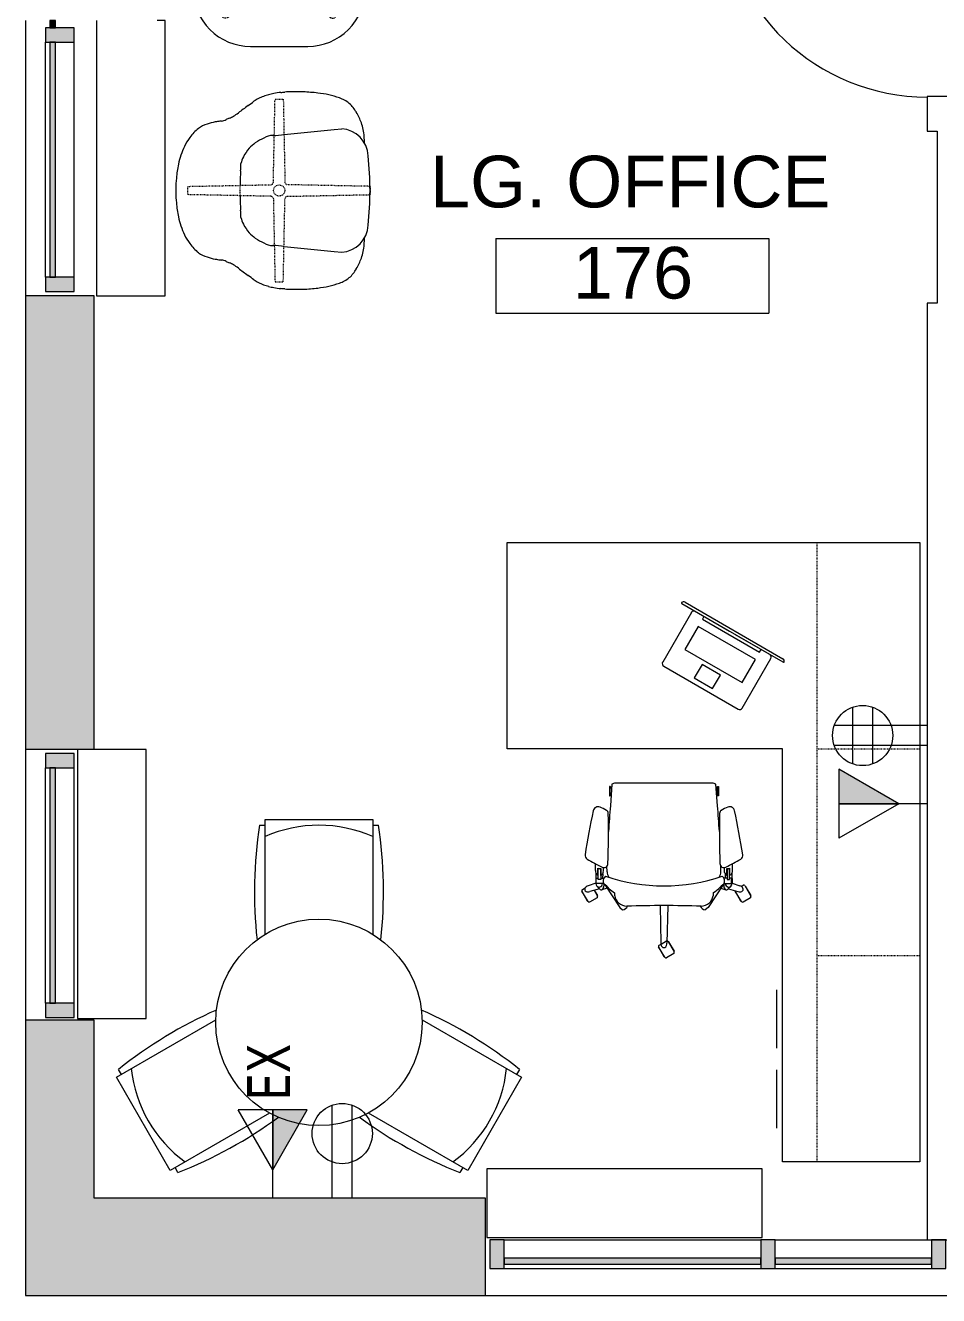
# Model space of a CAD drawing. Header units: inches. Extents: x -674 to 803, y -349 to 915.
# Drawn here: x -405 to -245.7, y -348.6 to -127.2 of the extents above; entities that cross this region are included whole.
import ezdxf

# ---------------------------------------------------------------- set-up
doc = ezdxf.new("R2010")
doc.units = ezdxf.units.IN
doc.header["$MEASUREMENT"] = 0
doc.linetypes.add('Dash', pattern=[0.25, 0.125, -0.125])
for name, color, linetype, lineweight in [('A-ANNO-NOTE', 131, 'Continuous', 13), ('A-AREA-IDEN', 2, 'Continuous', 20), ('A-DOOR', 31, 'Continuous', 13), ('A-FLOR', 192, 'Continuous', 13), ('A-GLAZ-CURT', 52, 'Continuous', 13), ('A-GLAZ-CWMG', 51, 'Continuous', 13), ('A-WALL', 113, 'Continuous', 13), ('A-WALL-PATT', 111, 'Continuous', 13), ('I-FURN', 30, 'Continuous', 9), ('I-FURN-HDLN', 30, 'Continuous', 9), ('I-WALL', 2, 'Continuous', 9), ('M-EQPM', 50, 'Continuous', 13)]:
    doc.layers.add(name, color=color, linetype=linetype, lineweight=lineweight)
doc.styles.add('Arial_2', font='arial.ttf', dxfattribs={"height": 9})
doc.styles.add('Tahoma', font='tahoma.ttf', dxfattribs={"width": 0.85, "height": 7.5})

# ---------------------------------------------------------------- blocks, each defined once
blk = doc.blocks.new('System Panel - Glazed-1567838-New Construction - Tel_Data_Elec Plan')
at = {"layer": 'A-GLAZ-CURT', "lineweight": 9}
blk.add_hatch(color=55, dxfattribs=at).paths.add_polyline_path([(-22.375, 1.75), (-22.375, 0.75), (22.375, 0.75), (22.375, 1.75)], flags=0)
at = {"layer": 'A-GLAZ-CURT', "color": 7, "lineweight": 20}
for p, q in [((22.375, 1.75), (-22.375, 1.75)), ((-22.375, 1.75), (-22.375, 0.75)), ((-22.375, 0.75), (22.375, 0.75)), ((22.375, 0.75), (22.375, 1.75))]:
    blk.add_line(p, q, dxfattribs=at)
blk = doc.blocks.new('System Panel - Glazed-1567839-New Construction - Tel_Data_Elec Plan')
at = {"layer": 'A-GLAZ-CURT', "lineweight": 9}
blk.add_hatch(color=55, dxfattribs=at).paths.add_polyline_path([(-12.875, 1.75), (-13.625, 1.75), (-13.625, 0.75), (13.625, 0.75), (13.625, 1.75)], flags=0)
at = {"layer": 'A-GLAZ-CURT', "color": 7, "lineweight": 20}
for p, q in [((13.625, 1.75), (-13.625, 1.75)), ((-13.625, 1.75), (-13.625, 0.75)), ((-13.625, 0.75), (13.625, 0.75)), ((13.625, 0.75), (13.625, 1.75))]:
    blk.add_line(p, q, dxfattribs=at)
blk = doc.blocks.new('Rectangular Mullion - Rectangular Mullion 1-1567834-New Construction - Tel_Data_Elec Plan')
at = {"layer": 'A-GLAZ-CWMG', "lineweight": 9}
blk.add_hatch(color=55, dxfattribs=at).paths.add_polyline_path([(-1.25, -2.5), (-1.25, 2.5), (1.25, 2.5), (1.25, -2.5)], flags=0)
at = {"layer": 'A-GLAZ-CWMG', "color": 7, "lineweight": 20}
for p, q in [((-1.25, 2.5), (1.25, 2.5)), ((-1.25, -2.5), (-1.25, 2.5)), ((1.25, 2.5), (1.25, -2.5)), ((1.25, -2.5), (-1.25, -2.5))]:
    blk.add_line(p, q, dxfattribs=at)
blk = doc.blocks.new('Rectangular Mullion - Rectangular Mullion 1-1567835-New Construction - Tel_Data_Elec Plan')
at = {"layer": 'A-GLAZ-CWMG', "lineweight": 9}
for p, q in [((-274.21, -338.85), (-247.71, -338.85)), ((-274.21, -343.85), (-246.96, -343.85))]:
    blk.add_line(p, q, dxfattribs=at)
blk = doc.blocks.new('Rectangular Mullion - Rectangular Mullion 1-1567836-New Construction - Tel_Data_Elec Plan')
at = {"layer": 'A-GLAZ-CWMG', "lineweight": 9}
for p, q in [((-321.46, -338.85), (-276.71, -338.85)), ((-321.46, -343.85), (-276.71, -343.85))]:
    blk.add_line(p, q, dxfattribs=at)
blk = doc.blocks.new('System Panel - Glazed-1568346-New Construction - Tel_Data_Elec Plan')
at = {"layer": 'A-GLAZ-CURT', "lineweight": 9}
blk.add_hatch(color=55, dxfattribs=at).paths.add_polyline_path([(20.5, -0.75), (-20.5, -0.75), (-20.5, -1.75), (20.5, -1.75)], flags=0)
at = {"layer": 'A-GLAZ-CURT', "color": 7, "lineweight": 20}
for p, q in [((20.5, -0.75), (-20.5, -0.75)), ((-20.5, -0.75), (-20.5, -1.75)), ((-20.5, -1.75), (20.5, -1.75)), ((20.5, -1.75), (20.5, -0.75))]:
    blk.add_line(p, q, dxfattribs=at)
blk = doc.blocks.new('Rectangular Mullion - Rectangular Mullion 1-1568341-New Construction - Tel_Data_Elec Plan')
at = {"layer": 'A-GLAZ-CWMG', "lineweight": 9}
blk.add_hatch(color=55, dxfattribs=at).paths.add_polyline_path([(1.25, -2.5), (-1.25, -2.5), (-1.25, 2.5), (1.25, 2.5), (1.25, 0.75)], flags=0)
at = {"layer": 'A-GLAZ-CWMG', "color": 7, "lineweight": 20}
for p, q in [((-1.25, 2.5), (1.25, 2.5)), ((-1.25, -2.5), (-1.25, 2.5)), ((1.25, 2.5), (1.25, -2.5)), ((1.25, -2.5), (-1.25, -2.5))]:
    blk.add_line(p, q, dxfattribs=at)
blk = doc.blocks.new('Rectangular Mullion - Rectangular Mullion 1-1568343-New Construction - Tel_Data_Elec Plan')
at = {"layer": 'A-GLAZ-CWMG', "lineweight": 9}
for p, q in [((-401.46, -297.6), (-401.46, -256.6)), ((-396.46, -297.6), (-396.46, -256.6))]:
    blk.add_line(p, q, dxfattribs=at)
blk = doc.blocks.new('System Panel - Glazed-1622863-New Construction - Tel_Data_Elec Plan')
at = {"layer": 'A-GLAZ-CURT', "lineweight": 9}
blk.add_hatch(color=55, dxfattribs=at).paths.add_polyline_path([(0.625, -1.75), (0.625, -0.75), (-0.625, -0.75), (-0.625, -1.75)], flags=0)
at = {"layer": 'A-GLAZ-CURT', "color": 7, "lineweight": 20}
for p, q in [((0.625, -0.75), (-0.625, -0.75)), ((-0.625, -0.75), (-0.625, -1.75)), ((-0.625, -1.75), (0.625, -1.75)), ((0.625, -1.75), (0.625, -0.75))]:
    blk.add_line(p, q, dxfattribs=at)
blk = doc.blocks.new('Office Desk Groups - Office Desk 4-562624-New Construction - Tel_Data_Elec Plan')
at = {"layer": 'I-FURN'}
for p, q in [((-48, 72), (-30, 72)), ((-48, -36), (-48, 72)), ((-48, 72), (-24, 72)), ((-24, 72), (-24, 0)), ((-23, 55.95), (-23, 66.11)), ((-23, 42.01), (-23, 52.17)), ((-5.06, 35.66), (-3.77, 36.4)), ((-3.49, 36.33), (-2.43, 34.49)), ((-3.45, 36.25), (-3.41, 36.27)), ((-3.41, 36.27), (-2.45, 34.59)), ((-4.07, 33.55), (-5.13, 35.38)), ((-5.12, 35.28), (-5.08, 35.3)), ((-4.15, 33.61), (-5.12, 35.28)), ((-4.12, 33.63), (-4.15, 33.61)), ((-4.01, 27.33), (-3.87, 33.87)), ((-2.84, 34.03), (-3.8, 33.47)), ((-2.51, 34.22), (-2.84, 34.03)), ((-2.69, 27.33), (-2.83, 33.87)), ((-2.45, 34.59), (-2.48, 34.57)), ((-18.43, 25.94), (-17.14, 26.69)), ((-16.86, 26.61), (-15.8, 24.78)), ((-13.61, 23.73), (-11.06, 27.62)), ((-11.06, 27.62), (-10.54, 28.03)), ((4.36, 27.62), (3.85, 28.03)), ((6.91, 23.73), (4.36, 27.62)), ((8.32, 25.94), (9.61, 26.69)), ((9.88, 26.61), (10.94, 24.78)), ((-17.44, 23.83), (-18.5, 25.67)), ((-18.49, 25.57), (-18.45, 25.59)), ((-17.52, 23.9), (-18.49, 25.57)), ((-16.82, 26.53), (-16.78, 26.55)), ((-16.78, 26.55), (-15.82, 24.88)), ((-14.6, 24.37), (-16.25, 24.87)), ((-15.82, 24.88), (-15.85, 24.86)), ((-14.45, 24.53), (-15.05, 23.91)), ((-13.25, 24.28), (-14.16, 24.57)), ((6.56, 24.28), (7.47, 24.57)), ((7.75, 24.53), (8.36, 23.91)), ((7.9, 24.37), (9.56, 24.87)), ((8.83, 24.65), (8.24, 25.67)), ((8.26, 25.57), (8.29, 25.59)), ((8.79, 24.64), (8.26, 25.57)), ((9.93, 26.53), (9.96, 26.55)), ((9.96, 26.55), (10.93, 24.88)), ((10.87, 24.5), (10.4, 24.24)), ((10.93, 24.88), (10.89, 24.86)), ((-17.49, 23.91), (-17.52, 23.9)), ((-16.79, 23.98), (-17.17, 23.76)), ((-15.22, 23.41), (-16.58, 23.88)), ((-15.2, 21.67), (-15.22, 23.48)), ((-15.14, 23.45), (-15.15, 22.53)), ((-15.15, 22.53), (-14.81, 22.52)), ((-13.85, 23.45), (-15.14, 23.45)), ((-14.81, 22.79), (-14.81, 20.82)), ((-14.36, 22.79), (-14.81, 22.79)), ((-14.36, 20.86), (-14.36, 22.79)), ((-14.36, 22.52), (-13.82, 22.51)), ((-14.02, 21.76), (-14.03, 22.51)), ((-13.63, 23.69), (-13.61, 23.73)), ((6.93, 23.69), (6.91, 23.73)), ((7.66, 22.52), (7.12, 22.51)), ((7.15, 23.45), (8.44, 23.45)), ((7.33, 21.76), (7.34, 22.51)), ((7.66, 22.79), (8.12, 22.79)), ((7.66, 20.86), (7.66, 22.79)), ((8.12, 22.79), (8.12, 20.82)), ((8.46, 22.53), (8.12, 22.52)), ((8.44, 23.45), (8.46, 22.53)), ((8.5, 21.67), (8.53, 23.48)), ((8.52, 23.41), (9.88, 23.88)), ((-15.29, 21.19), (-15.28, 20.04)), ((-14.85, 22.03), (-14.85, 20.77)), ((-14.32, 22.06), (-14.34, 20.82)), ((-13.91, 21.53), (-13.9, 21.19)), ((-13.9, 21.19), (-13.91, 20.68)), ((-13.27, 21.42), (-13.28, 20.43)), ((6.57, 21.42), (6.58, 20.43)), ((7.22, 21.53), (7.2, 21.19)), ((7.2, 21.19), (7.21, 20.68)), ((7.63, 22.06), (7.65, 20.82)), ((8.16, 22.03), (8.15, 20.77)), ((8.59, 21.19), (8.58, 20.04)), ((-12.69, 9.91), (-12.42, 6.13)), ((5.72, 6.13), (5.99, 9.91)), ((-12.85, 8.16), (-12.69, 8.16)), ((-12.85, 6.58), (-12.85, 8.16)), ((-12.69, 8.16), (-12.69, 6.58)), ((6, 8.16), (6, 6.58)), ((6.15, 8.16), (6, 8.16)), ((6.15, 6.58), (6.15, 8.16)), ((-12.69, 6.58), (-12.85, 6.58)), ((-12.42, 6.13), (-11.96, 6)), ((-11.96, 6), (5.26, 6)), ((5.26, 6), (5.72, 6.13)), ((6, 6.58), (6.15, 6.58)), ((-24, 0), (24, 0)), ((24, 0), (24, -36)), ((-16.98, -7.11), (-21.98, -15.78)), ((-3.31, -14.43), (-16.3, -6.93)), ((-11.84, -10.52), (-13.19, -12.85)), ((-8.65, -12.36), (-11.84, -10.52)), ((-16.97, -11.59), (-19.29, -15.6)), ((-7.01, -17.34), (-16.97, -11.59)), ((-13.19, -12.85), (-10, -14.69)), ((-10, -14.69), (-8.65, -12.36)), ((-24.16, -15.1), (-15.84, -19.9)), ((-8.13, -23.78), (-3.13, -15.11)), ((-7.03, -25.57), (-24.09, -15.72)), ((-21.8, -16.46), (-8.81, -23.96)), ((-20, -16.85), (-20.29, -17.33)), ((-10.05, -22.6), (-20, -16.85)), ((-19.29, -15.6), (-9.33, -21.35)), ((-9.33, -21.35), (-7.01, -17.34)), ((-6.45, -25.32), (-14.78, -20.51)), ((-10.33, -23.08), (-10.05, -22.6)), ((-30, -36), (-48, -36)), ((24, -36), (-30, -36))]:
    blk.add_line(p, q, dxfattribs=at)
for centre, radius, start, end in [((-4.96, 35.48), 0.2, 120, 210), ((-3.67, 36.23), 0.2, 30, 120.1357), ((-3.9, 33.65), 0.2, 209.8466, 275.235), ((-3.9, 33.65), 0.2, 275.235, 299.8607), ((-2.34, 33.84), 1.53, 164.4505, 178.7927), ((-3.25, 34.09), 0.583, 134.254, 164.4505), ((-3.35, 34.19), 0.445, 45.7229, 134.2771), ((-3.44, 34.09), 0.583, 15.5495, 45.746), ((-4.35, 33.84), 1.53, 1.2073, 15.5495), ((-2.61, 34.39), 0.2, 299.8643, 30), ((-17.04, 26.51), 0.2, 30, 120), ((-9.67, 25.22), 2.29, 134.5977, 169.3918), ((-9.54, 24.56), 2.87, 95.705, 127.0086), ((-10.7, 26.93), 1.12, 25.6219, 82.0752), ((-3.35, 272.44), 245.12, 268.4848, 271.5152), ((4, 26.93), 1.12, 97.9248, 154.3781), ((2.85, 24.56), 2.87, 52.9914, 84.295), ((2.97, 25.22), 2.29, 10.6082, 45.4023), ((9.71, 26.51), 0.2, 30, 120), ((-18.33, 25.77), 0.2, 119.832, 210), ((-16.72, 24.47), 0.445, 117.8208, 206.0638), ((-16.66, 24.35), 0.583, 87.4248, 117.8208), ((-16.7, 23.41), 1.53, 73.2073, 87.502), ((-15.98, 24.68), 0.2, 15.1327, 29.8705), ((-14.26, 24.26), 0.323, 29.6621, 124.4716), ((-14.72, 23.87), 0.922, 9.6607, 36.4682), ((-17.12, 28.26), 5.75, 305.3709, 317.4948), ((-9.09, 20.33), 5.54, 121.0187, 133.18), ((-27.17, 26.02), 15.26, 356.4473, 358.5687), ((20.47, 26.02), 15.26, 181.4313, 183.5527), ((2.39, 20.33), 5.54, 46.82, 58.9813), ((10.42, 28.26), 5.75, 222.5052, 234.6291), ((8.03, 23.87), 0.922, 143.5318, 170.3393), ((7.57, 24.26), 0.323, 55.5284, 150.3379), ((8.42, 25.77), 0.2, 119.8879, 210), ((10, 23.41), 1.53, 92.498, 106.7927), ((9.96, 24.35), 0.583, 62.1792, 92.5752), ((10.02, 24.47), 0.445, 333.9362, 62.1792), ((10.77, 24.68), 0.2, 300, 30.2094), ((-17.27, 23.93), 0.2, 210, 299.888), ((-16.6, 24.53), 0.583, 206.0911, 236.3507), ((-16.07, 25.32), 1.53, 236.4124, 250.7927), ((-14.63, 23.49), 0.593, 84.0219, 180.9117), ((-14.7, 23.44), 0.657, 1.3207, 77.9642), ((-12.9, 23.02), 1.04, 148.1398, 233.8639), ((-15.04, 23.79), 1.25, 346.3769, 10.9189), ((-3.35, -7.55), 31.42, 71.1164, 108.8836), ((-11.44, 21.33), 1.84, 146.599, 177.2887), ((4.74, 21.33), 1.84, 2.7113, 33.401), ((6.2, 23.02), 1.04, 306.1361, 31.8602), ((8.35, 23.79), 1.25, 169.0811, 193.6231), ((8.01, 23.44), 0.657, 102.0358, 178.6793), ((7.93, 23.49), 0.593, 359.0883, 95.9781), ((9.38, 25.32), 1.53, 289.2073, 303.5114), ((9.9, 24.53), 0.583, 303.4497, 333.9089), ((-2.05, -4.83), 28.17, 115.3981, 121.4567), ((-14.41, 21.27), 0.887, 120.1857, 184.8367), ((-14.55, 20.33), 0.533, 66.9672, 123.7509), ((-14.55, 20.4), 0.5, 67.0573, 121.4674), ((-14.84, 21.23), 0.971, 17.6225, 57.9495), ((-13.83, 19.98), 0.711, 2.0473, 115.4842), ((-168.6, 14.45), 155.58, 358.8191, 2.0473), ((161.9, 14.45), 155.58, 177.9527, 181.1809), ((7.13, 19.98), 0.711, 64.5158, 177.9527), ((8.14, 21.23), 0.971, 122.0505, 162.3775), ((-4.64, -4.83), 28.17, 58.5497, 64.6019), ((7.86, 20.33), 0.533, 56.2491, 113.0328), ((7.86, 20.4), 0.5, 58.5326, 112.9427), ((7.71, 21.27), 0.887, 355.1633, 59.8143), ((-16.36, 18.56), 0.749, 121.5732, 189.0231), ((156.74, 46.98), 176.17, 189.3216, 191.8621), ((-163.43, 46.98), 176.17, 348.1407, 350.6784), ((9.67, 18.56), 0.749, 350.9769, 58.6662), ((252.39, 31.88), 265.99, 183.7702, 184.7367), ((-259.09, 31.88), 265.99, 355.2633, 356.2298), ((-13.67, 11.25), 0.615, 299.9233, 358.8191), ((6.97, 11.25), 0.615, 181.1809, 240.0767), ((-14.83, 10.95), 0.859, 192.1424, 292.8427), ((-18.42, 19.51), 10.15, 292.7913, 299.9233), ((11.73, 19.51), 10.15, 240.0767, 247.2087), ((8.13, 10.95), 0.859, 247.1573, 348.4211), ((-12.13, 8.33), 0.589, 197.5488, 225.5119), ((-12.13, 6.4), 0.589, 125.1062, 162.4512), ((5.44, 6.4), 0.589, 17.5488, 54.8938), ((5.44, 8.33), 0.589, 314.4881, 342.4512), ((-16.55, -7.36), 0.5, 60, 150), ((-24.22, -15.2), 0.125, 60, 173.8548), ((-23.8, -15.25), 0.545, 173.8548, 239.045), ((-3.56, -14.86), 0.5, 330, 60), ((-21.55, -16.03), 0.5, 150, 240), ((-8.56, -23.53), 0.5, 240, 330), ((-6.76, -25.09), 0.545, 240.955, 306.1452), ((-6.52, -25.43), 0.125, 306.1452, 60)]:
    blk.add_arc(centre, radius, start, end, dxfattribs=at)
at = {"layer": 'I-FURN-HDLN', "linetype": 'Dash'}
for p, q in [((-30, -36), (-30, 72)), ((-30, 36), (-48, 36)), ((-30, 0), (-48, 0))]:
    blk.add_line(p, q, dxfattribs=at)
blk = doc.blocks.new('Single-Flush - 36_ x 96_-1612912-New Construction - Tel_Data_Elec Plan')
at = {"layer": 'A-DOOR', "color": 7, "lineweight": 20}
for p, q in [((16.25, 2), (16.25, 38.02)), ((18, 38.02), (16.25, 38.02)), ((18, 2), (18, 38.02)), ((18, 2), (16.25, 2))]:
    blk.add_line(p, q, dxfattribs=at)
at = {"layer": 'A-DOOR', "lineweight": 9}
blk.add_arc((18, 2), 36.07, 92.7812, 180, dxfattribs=at)
blk = doc.blocks.new('Side Tables - 30x30-1634906-New Construction - Tel_Data_Elec Plan')
at = {"layer": 'I-FURN'}
for p, q in [((5, 15), (-5, 15)), ((-15, 5), (-15, -5)), ((15, -5), (15, 5)), ((-5, -15), (5, -15))]:
    blk.add_line(p, q, dxfattribs=at)
for centre, start, end in [((-5, 5), 90, 180), ((5, 5), 360, 90), ((-5, -5), 180, 270), ((5, -5), 270, 0)]:
    blk.add_arc(centre, 10, start, end, dxfattribs=at)
at = {"layer": 'I-FURN-HDLN', "linetype": 'Dash'}
for p, q in [((-0.86, 2.1), (-8.11, 8.91)), ((8.11, 8.91), (0.86, 2.1)), ((8.79, 9.65), (8.83, 9.87)), ((-2.1, 0.86), (-8.91, 8.11)), ((8.91, 8.11), (2.1, 0.86)), ((9.65, 8.79), (9.87, 8.83)), ((-8.91, -8.11), (-2.1, -0.86)), ((-8.11, -8.91), (-0.86, -2.1)), ((8.11, -8.91), (0.86, -2.1)), ((8.91, -8.11), (2.1, -0.86)), ((-9.65, -8.79), (-9.87, -8.83)), ((9.65, -8.79), (9.87, -8.83)), ((-8.79, -9.65), (-8.83, -9.87)), ((8.79, -9.65), (8.83, -9.87))]:
    blk.add_line(p, q, dxfattribs=at)
for points, knots in [([(-9.87, 8.83), (-9.89, 8.86), (-9.94, 8.91), (-10, 9), (-10.04, 9.09), (-10.07, 9.19), (-10.08, 9.3), (-10.08, 9.4), (-10.07, 9.51), (-10.04, 9.61), (-9.99, 9.7), (-9.94, 9.79), (-9.87, 9.87), (-9.79, 9.94), (-9.7, 9.99), (-9.61, 10.04), (-9.51, 10.07), (-9.4, 10.08), (-9.3, 10.08), (-9.19, 10.07), (-9.09, 10.04), (-9, 10), (-8.91, 9.94), (-8.86, 9.89), (-8.83, 9.87)], [0, 0, 0, 0, 0.104151, 0.208891, 0.313019, 0.417447, 0.522096, 0.62634, 0.731009, 0.835548, 0.939864, 1.044805, 1.149212, 1.253618, 1.358546, 1.462894, 1.567474, 1.672147, 1.776426, 1.881101, 1.985535, 2.089665, 2.194399, 2.298549, 2.298549, 2.298549, 2.298549]), ([(-8.83, 9.87), (-8.81, 9.84), (-8.76, 9.79), (-8.7, 9.7), (-8.66, 9.61), (-8.63, 9.51), (-8.62, 9.4), (-8.62, 9.3), (-8.63, 9.19), (-8.66, 9.09), (-8.7, 9), (-8.76, 8.91), (-8.83, 8.83), (-8.91, 8.76), (-9, 8.7), (-9.09, 8.66), (-9.19, 8.63), (-9.3, 8.62), (-9.4, 8.62), (-9.51, 8.63), (-9.61, 8.66), (-9.7, 8.7), (-9.79, 8.76), (-9.84, 8.81), (-9.87, 8.83)], [0, 0, 0, 0, 0.104274, 0.209148, 0.313469, 0.418171, 0.522824, 0.627154, 0.732029, 0.83669, 0.941179, 1.046191, 1.150875, 1.255646, 1.360664, 1.465268, 1.570147, 1.674984, 1.779454, 1.884328, 1.988769, 2.092945, 2.197718, 2.301885, 2.301885, 2.301885, 2.301885]), ([(-8.79, 9.65), (-8.78, 9.64), (-8.78, 9.61), (-8.76, 9.57), (-8.74, 9.54), (-8.72, 9.5), (-8.68, 9.46), (-8.63, 9.4), (-8.57, 9.34), (-8.5, 9.27), (-8.43, 9.2), (-8.34, 9.12), (-8.23, 9.02), (-8.16, 8.95), (-8.11, 8.91)], [0, 0, 0, 0, 0.044868, 0.084427, 0.12277, 0.163201, 0.218944, 0.292065, 0.378361, 0.479933, 0.5815, 0.699477, 0.841461, 1.01539, 1.01539, 1.01539, 1.01539]), ([(8.11, 8.91), (8.16, 8.95), (8.23, 9.02), (8.34, 9.12), (8.43, 9.2), (8.5, 9.27), (8.57, 9.34), (8.63, 9.4), (8.68, 9.46), (8.72, 9.5), (8.74, 9.54), (8.76, 9.57), (8.78, 9.61), (8.78, 9.64), (8.79, 9.65)], [0, 0, 0, 0, 0.173928, 0.315913, 0.43389, 0.535457, 0.637029, 0.723325, 0.796445, 0.852188, 0.89262, 0.930962, 0.970521, 1.01539, 1.01539, 1.01539, 1.01539]), ([(8.83, 9.87), (8.81, 9.84), (8.76, 9.79), (8.7, 9.7), (8.66, 9.61), (8.63, 9.51), (8.62, 9.4), (8.62, 9.3), (8.63, 9.19), (8.66, 9.09), (8.7, 9), (8.76, 8.91), (8.83, 8.83), (8.91, 8.76), (9, 8.7), (9.09, 8.66), (9.19, 8.63), (9.3, 8.62), (9.4, 8.62), (9.51, 8.63), (9.61, 8.66), (9.7, 8.7), (9.79, 8.76), (9.84, 8.81), (9.87, 8.83)], [0, 0, 0, 0, 0.104167, 0.20894, 0.313116, 0.417557, 0.522431, 0.626901, 0.731738, 0.836617, 0.941221, 1.046239, 1.151011, 1.255694, 1.360706, 1.465196, 1.569856, 1.674731, 1.779061, 1.883714, 1.988417, 2.092738, 2.197611, 2.301885, 2.301885, 2.301885, 2.301885]), ([(9.87, 8.83), (9.89, 8.86), (9.94, 8.91), (10, 9), (10.04, 9.09), (10.07, 9.19), (10.08, 9.3), (10.08, 9.4), (10.07, 9.51), (10.04, 9.61), (9.99, 9.7), (9.94, 9.79), (9.87, 9.87), (9.79, 9.94), (9.7, 9.99), (9.61, 10.04), (9.51, 10.07), (9.4, 10.08), (9.3, 10.08), (9.19, 10.07), (9.09, 10.04), (9, 10), (8.91, 9.94), (8.86, 9.89), (8.83, 9.87)], [0, 0, 0, 0, 0.104151, 0.208884, 0.313014, 0.417448, 0.522123, 0.626402, 0.731075, 0.835656, 0.940004, 1.044932, 1.149338, 1.253744, 1.358686, 1.463002, 1.567541, 1.67221, 1.776453, 1.881103, 1.98553, 2.089658, 2.194399, 2.298549, 2.298549, 2.298549, 2.298549]), ([(-8.91, 8.11), (-8.95, 8.16), (-9.02, 8.23), (-9.12, 8.34), (-9.2, 8.43), (-9.27, 8.5), (-9.34, 8.57), (-9.4, 8.63), (-9.46, 8.68), (-9.5, 8.72), (-9.54, 8.74), (-9.57, 8.76), (-9.61, 8.78), (-9.64, 8.78), (-9.65, 8.79)], [0, 0, 0, 0, 0.173928, 0.315913, 0.43389, 0.535457, 0.637029, 0.723325, 0.796445, 0.852188, 0.89262, 0.930962, 0.970521, 1.01539, 1.01539, 1.01539, 1.01539]), ([(8.91, 8.11), (8.95, 8.16), (9.02, 8.23), (9.12, 8.34), (9.2, 8.43), (9.27, 8.5), (9.34, 8.57), (9.4, 8.63), (9.46, 8.68), (9.5, 8.72), (9.54, 8.74), (9.57, 8.76), (9.61, 8.78), (9.64, 8.78), (9.65, 8.79)], [0, 0, 0, 0, 0.173928, 0.315913, 0.43389, 0.535457, 0.637029, 0.723325, 0.796445, 0.852188, 0.89262, 0.930962, 0.970521, 1.01539, 1.01539, 1.01539, 1.01539]), ([(-1.58, 0), (-1.58, 0.01), (-1.58, 0.03), (-1.58, 0.06), (-1.59, 0.13), (-1.62, 0.22), (-1.66, 0.33), (-1.73, 0.43), (-1.81, 0.54), (-1.9, 0.65), (-2, 0.76), (-2.07, 0.83), (-2.1, 0.86)], [0, 0, 0, 0, 0.026827, 0.053709, 0.107848, 0.219068, 0.33695, 0.463398, 0.598092, 0.739609, 0.885934, 1.034724, 1.034724, 1.034724, 1.034724]), ([(-2.1, -0.86), (-2.07, -0.83), (-2, -0.76), (-1.9, -0.65), (-1.81, -0.54), (-1.73, -0.43), (-1.66, -0.33), (-1.62, -0.22), (-1.59, -0.13), (-1.58, -0.06), (-1.58, -0.03), (-1.58, -0.01), (-1.58, 0)], [0, 0, 0, 0, 0.14879, 0.295116, 0.436635, 0.57133, 0.697778, 0.815662, 0.926882, 0.981021, 1.007903, 1.03473, 1.03473, 1.03473, 1.03473]), ([(-1.24, 0), (-1.24, 0.03), (-1.24, 0.09), (-1.23, 0.18), (-1.22, 0.26), (-1.2, 0.35), (-1.17, 0.42), (-1.15, 0.5), (-1.11, 0.57), (-1.08, 0.64), (-1.04, 0.71), (-0.99, 0.77), (-0.94, 0.83), (-0.9, 0.87), (-0.89, 0.89)], [0, 0, 0, 0, 0.0928291, 0.1811261, 0.2661877, 0.3491717, 0.431107, 0.5118786, 0.5909352, 0.6688929, 0.7466072, 0.8244089, 0.9022059, 0.9799364, 0.9799364, 0.9799364, 0.9799364]), ([(-0.89, 0.89), (-0.87, 0.9), (-0.83, 0.94), (-0.77, 0.99), (-0.71, 1.03), (-0.64, 1.08), (-0.57, 1.11), (-0.5, 1.15), (-0.43, 1.17), (-0.35, 1.2), (-0.27, 1.22), (-0.18, 1.23), (-0.09, 1.24), (-0.03, 1.24), (0, 1.24)], [0, 0, 0, 0, 0.0771198, 0.1539425, 0.2308532, 0.3081709, 0.3863611, 0.4658727, 0.5470071, 0.6292651, 0.71256, 0.7979494, 0.8866251, 0.9799292, 0.9799292, 0.9799292, 0.9799292]), ([(-0.86, 2.1), (-0.83, 2.07), (-0.76, 2), (-0.65, 1.9), (-0.54, 1.81), (-0.43, 1.73), (-0.33, 1.66), (-0.22, 1.62), (-0.13, 1.59), (-0.06, 1.58), (-0.03, 1.58), (-0.01, 1.58), (0, 1.58)], [0, 0, 0, 0, 0.14879, 0.295116, 0.436635, 0.57133, 0.697778, 0.815662, 0.926882, 0.981021, 1.007903, 1.03473, 1.03473, 1.03473, 1.03473]), ([(0, 1.58), (0.01, 1.58), (0.03, 1.58), (0.06, 1.58), (0.13, 1.59), (0.22, 1.62), (0.33, 1.66), (0.43, 1.73), (0.54, 1.81), (0.65, 1.9), (0.76, 2), (0.83, 2.07), (0.86, 2.1)], [0, 0, 0, 0, 0.026827, 0.053709, 0.107848, 0.219068, 0.33695, 0.463398, 0.598092, 0.739609, 0.885934, 1.034724, 1.034724, 1.034724, 1.034724]), ([(0, 1.24), (0.03, 1.24), (0.09, 1.24), (0.18, 1.23), (0.26, 1.22), (0.35, 1.2), (0.42, 1.17), (0.5, 1.15), (0.57, 1.11), (0.64, 1.08), (0.71, 1.04), (0.77, 0.99), (0.83, 0.94), (0.87, 0.9), (0.89, 0.89)], [0, 0, 0, 0, 0.0928291, 0.1811261, 0.2661877, 0.3491717, 0.431107, 0.5118786, 0.5909352, 0.6688929, 0.7466072, 0.8244089, 0.9022059, 0.9799364, 0.9799364, 0.9799364, 0.9799364]), ([(0.89, 0.89), (0.9, 0.87), (0.94, 0.83), (0.99, 0.77), (1.03, 0.71), (1.08, 0.64), (1.11, 0.57), (1.15, 0.5), (1.17, 0.43), (1.2, 0.35), (1.22, 0.27), (1.23, 0.18), (1.24, 0.09), (1.24, 0.03), (1.24, 0)], [0, 0, 0, 0, 0.0771198, 0.1539425, 0.2308532, 0.3081709, 0.3863611, 0.4658727, 0.5470071, 0.6292651, 0.71256, 0.7979494, 0.8866251, 0.9799292, 0.9799292, 0.9799292, 0.9799292]), ([(1.24, 0), (1.24, -0.03), (1.24, -0.09), (1.23, -0.18), (1.22, -0.26), (1.2, -0.35), (1.17, -0.42), (1.15, -0.5), (1.11, -0.57), (1.08, -0.64), (1.04, -0.71), (0.99, -0.77), (0.94, -0.83), (0.9, -0.87), (0.89, -0.89)], [0, 0, 0, 0, 0.0928291, 0.1811261, 0.2661877, 0.3491717, 0.431107, 0.5118786, 0.5909352, 0.6688929, 0.7466072, 0.8244089, 0.9022059, 0.9799364, 0.9799364, 0.9799364, 0.9799364]), ([(1.58, 0), (1.58, 0.01), (1.58, 0.03), (1.58, 0.06), (1.59, 0.13), (1.62, 0.22), (1.66, 0.33), (1.73, 0.43), (1.81, 0.54), (1.9, 0.65), (2, 0.76), (2.07, 0.83), (2.1, 0.86)], [0, 0, 0, 0, 0.026827, 0.053709, 0.107848, 0.219068, 0.336951, 0.4634, 0.598095, 0.739613, 0.885939, 1.03473, 1.03473, 1.03473, 1.03473]), ([(-0.89, -0.89), (-0.9, -0.87), (-0.94, -0.83), (-0.99, -0.77), (-1.03, -0.71), (-1.08, -0.64), (-1.11, -0.57), (-1.15, -0.5), (-1.17, -0.43), (-1.2, -0.35), (-1.22, -0.27), (-1.23, -0.18), (-1.24, -0.09), (-1.24, -0.03), (-1.24, 0)], [0, 0, 0, 0, 0.0771198, 0.1539425, 0.2308532, 0.3081709, 0.3863611, 0.4658727, 0.5470071, 0.6292651, 0.71256, 0.7979494, 0.8866251, 0.9799292, 0.9799292, 0.9799292, 0.9799292]), ([(0, -1.24), (-0.03, -1.24), (-0.09, -1.24), (-0.18, -1.23), (-0.26, -1.22), (-0.35, -1.2), (-0.42, -1.17), (-0.5, -1.15), (-0.57, -1.11), (-0.64, -1.08), (-0.71, -1.04), (-0.77, -0.99), (-0.83, -0.94), (-0.87, -0.9), (-0.89, -0.89)], [0, 0, 0, 0, 0.0928291, 0.1811261, 0.2661877, 0.3491717, 0.431107, 0.5118786, 0.5909352, 0.6688929, 0.7466072, 0.8244089, 0.9022059, 0.9799364, 0.9799364, 0.9799364, 0.9799364]), ([(-0.86, -2.1), (-0.83, -2.07), (-0.76, -2), (-0.65, -1.9), (-0.54, -1.81), (-0.43, -1.73), (-0.33, -1.66), (-0.22, -1.62), (-0.13, -1.59), (-0.06, -1.58), (-0.03, -1.58), (-0.01, -1.58), (0, -1.58)], [0, 0, 0, 0, 0.14879, 0.295115, 0.436633, 0.571326, 0.697774, 0.815657, 0.926876, 0.981015, 1.007897, 1.034724, 1.034724, 1.034724, 1.034724]), ([(0.89, -0.89), (0.87, -0.9), (0.83, -0.94), (0.77, -0.99), (0.71, -1.03), (0.64, -1.08), (0.57, -1.11), (0.5, -1.15), (0.43, -1.17), (0.35, -1.2), (0.27, -1.22), (0.18, -1.23), (0.09, -1.24), (0.03, -1.24), (0, -1.24)], [0, 0, 0, 0, 0.0771198, 0.1539425, 0.2308532, 0.3081709, 0.3863611, 0.4658727, 0.5470071, 0.6292651, 0.71256, 0.7979494, 0.8866251, 0.9799292, 0.9799292, 0.9799292, 0.9799292]), ([(0, -1.58), (0.01, -1.58), (0.03, -1.58), (0.06, -1.58), (0.13, -1.59), (0.22, -1.62), (0.33, -1.66), (0.43, -1.73), (0.54, -1.81), (0.65, -1.9), (0.76, -2), (0.83, -2.07), (0.86, -2.1)], [0, 0, 0, 0, 0.026827, 0.053709, 0.107848, 0.219068, 0.336951, 0.4634, 0.598095, 0.739613, 0.885939, 1.03473, 1.03473, 1.03473, 1.03473]), ([(2.1, -0.86), (2.07, -0.83), (2, -0.76), (1.9, -0.65), (1.81, -0.54), (1.73, -0.43), (1.66, -0.33), (1.62, -0.22), (1.59, -0.13), (1.58, -0.06), (1.58, -0.03), (1.58, -0.01), (1.58, 0)], [0, 0, 0, 0, 0.14879, 0.295115, 0.436633, 0.571326, 0.697774, 0.815657, 0.926876, 0.981015, 1.007897, 1.034724, 1.034724, 1.034724, 1.034724]), ([(-8.83, -9.87), (-8.86, -9.89), (-8.91, -9.94), (-9, -10), (-9.09, -10.04), (-9.19, -10.07), (-9.3, -10.08), (-9.4, -10.08), (-9.51, -10.07), (-9.61, -10.04), (-9.7, -9.99), (-9.79, -9.94), (-9.87, -9.87), (-9.94, -9.79), (-9.99, -9.7), (-10.04, -9.61), (-10.07, -9.51), (-10.08, -9.4), (-10.08, -9.3), (-10.07, -9.19), (-10.04, -9.09), (-10, -9), (-9.94, -8.91), (-9.89, -8.86), (-9.87, -8.83)], [0, 0, 0, 0, 0.104151, 0.208891, 0.313019, 0.417447, 0.522096, 0.62634, 0.731009, 0.835548, 0.939864, 1.044805, 1.149212, 1.253618, 1.358546, 1.462894, 1.567474, 1.672147, 1.776426, 1.881101, 1.985535, 2.089665, 2.194399, 2.298549, 2.298549, 2.298549, 2.298549]), ([(-9.87, -8.83), (-9.84, -8.81), (-9.79, -8.76), (-9.7, -8.7), (-9.61, -8.66), (-9.51, -8.63), (-9.4, -8.62), (-9.3, -8.62), (-9.19, -8.63), (-9.09, -8.66), (-9, -8.7), (-8.91, -8.76), (-8.83, -8.83), (-8.76, -8.91), (-8.7, -9), (-8.66, -9.09), (-8.63, -9.19), (-8.62, -9.3), (-8.62, -9.4), (-8.63, -9.51), (-8.66, -9.61), (-8.7, -9.7), (-8.76, -9.79), (-8.81, -9.84), (-8.83, -9.87)], [0, 0, 0, 0, 0.104274, 0.209148, 0.313469, 0.418171, 0.522824, 0.627154, 0.732029, 0.83669, 0.941179, 1.046191, 1.150875, 1.255646, 1.360664, 1.465268, 1.570147, 1.674984, 1.779454, 1.884328, 1.988769, 2.092945, 2.197718, 2.301885, 2.301885, 2.301885, 2.301885]), ([(-9.65, -8.79), (-9.64, -8.78), (-9.61, -8.78), (-9.57, -8.76), (-9.54, -8.74), (-9.5, -8.72), (-9.46, -8.68), (-9.4, -8.63), (-9.34, -8.57), (-9.27, -8.5), (-9.2, -8.43), (-9.12, -8.34), (-9.02, -8.23), (-8.95, -8.16), (-8.91, -8.11)], [0, 0, 0, 0, 0.044868, 0.084427, 0.12277, 0.163201, 0.218944, 0.292065, 0.378361, 0.479933, 0.5815, 0.699477, 0.841461, 1.01539, 1.01539, 1.01539, 1.01539]), ([(8.83, -9.87), (8.81, -9.84), (8.76, -9.79), (8.7, -9.7), (8.66, -9.61), (8.63, -9.51), (8.62, -9.4), (8.62, -9.3), (8.63, -9.19), (8.66, -9.09), (8.7, -9), (8.76, -8.91), (8.83, -8.83), (8.91, -8.76), (9, -8.7), (9.09, -8.66), (9.19, -8.63), (9.3, -8.62), (9.4, -8.62), (9.51, -8.63), (9.61, -8.66), (9.7, -8.7), (9.79, -8.76), (9.84, -8.81), (9.87, -8.83)], [0, 0, 0, 0, 0.104274, 0.209148, 0.313469, 0.418171, 0.522824, 0.627154, 0.732029, 0.83669, 0.941179, 1.046191, 1.150875, 1.255646, 1.360664, 1.465268, 1.570147, 1.674984, 1.779454, 1.884328, 1.988769, 2.092945, 2.197718, 2.301885, 2.301885, 2.301885, 2.301885]), ([(9.87, -8.83), (9.89, -8.86), (9.94, -8.91), (10, -9), (10.04, -9.09), (10.07, -9.19), (10.08, -9.3), (10.08, -9.4), (10.07, -9.51), (10.04, -9.61), (9.99, -9.7), (9.94, -9.79), (9.87, -9.87), (9.79, -9.94), (9.7, -9.99), (9.61, -10.04), (9.51, -10.07), (9.4, -10.08), (9.3, -10.08), (9.19, -10.07), (9.09, -10.04), (9, -10), (8.91, -9.94), (8.86, -9.89), (8.83, -9.87)], [0, 0, 0, 0, 0.104151, 0.208891, 0.313019, 0.417447, 0.522096, 0.62634, 0.731009, 0.835548, 0.939864, 1.044805, 1.149212, 1.253618, 1.358546, 1.462894, 1.567474, 1.672147, 1.776426, 1.881101, 1.985535, 2.089665, 2.194399, 2.298549, 2.298549, 2.298549, 2.298549]), ([(9.65, -8.79), (9.64, -8.78), (9.61, -8.78), (9.57, -8.76), (9.54, -8.74), (9.5, -8.72), (9.46, -8.68), (9.4, -8.63), (9.34, -8.57), (9.27, -8.5), (9.2, -8.43), (9.12, -8.34), (9.02, -8.23), (8.95, -8.16), (8.91, -8.11)], [0, 0, 0, 0, 0.044868, 0.084427, 0.12277, 0.163201, 0.218944, 0.292065, 0.378361, 0.479933, 0.5815, 0.699477, 0.841461, 1.01539, 1.01539, 1.01539, 1.01539]), ([(-8.79, -9.65), (-8.78, -9.64), (-8.78, -9.61), (-8.76, -9.57), (-8.74, -9.54), (-8.72, -9.5), (-8.68, -9.46), (-8.63, -9.4), (-8.57, -9.34), (-8.5, -9.27), (-8.43, -9.2), (-8.34, -9.12), (-8.23, -9.02), (-8.16, -8.95), (-8.11, -8.91)], [0, 0, 0, 0, 0.044868, 0.084427, 0.12277, 0.163201, 0.218944, 0.292065, 0.378361, 0.479933, 0.5815, 0.699477, 0.841461, 1.01539, 1.01539, 1.01539, 1.01539]), ([(8.11, -8.91), (8.16, -8.95), (8.23, -9.02), (8.34, -9.12), (8.43, -9.2), (8.5, -9.27), (8.57, -9.34), (8.63, -9.4), (8.68, -9.46), (8.72, -9.5), (8.74, -9.54), (8.76, -9.57), (8.78, -9.61), (8.78, -9.64), (8.79, -9.65)], [0, 0, 0, 0, 0.173928, 0.315913, 0.43389, 0.535457, 0.637029, 0.723325, 0.796445, 0.852188, 0.89262, 0.930962, 0.970521, 1.01539, 1.01539, 1.01539, 1.01539])]:
    blk.add_open_spline(points, degree=3, knots=knots, dxfattribs=at)
blk = doc.blocks.new('Table _ Chairs - Seats 3 - 3 Diameter-1618821-New Construction - Tel_Data_Elec Plan')
at = {"layer": 'I-FURN'}
for p, q in [((-35.32, 9.57), (-25.95, 25.81)), ((-25.95, 25.81), (-8.62, 15.8)), ((-25.08, 25.31), (-24.58, 26.17)), ((8.62, 15.8), (25.95, 25.81)), ((24.58, 26.17), (25.08, 25.31)), ((25.95, 25.81), (35.32, 9.57)), ((-17.99, -0.44), (-35.32, 9.57)), ((-34.96, 8.2), (-34.46, 9.07)), ((35.32, 9.57), (17.99, -0.44)), ((34.46, 9.07), (34.96, 8.2)), ((-9.37, -35.37), (-9.37, -15.37)), ((9.38, -15.37), (9.38, -35.37)), ((-9.37, -34.37), (-10.37, -34.37)), ((9.38, -35.37), (-9.37, -35.37)), ((10.38, -34.37), (9.38, -34.37))]:
    blk.add_line(p, q, dxfattribs=at)
blk.add_circle((0, 0), 18, dxfattribs=at)
for centre, radius, start, end in [((-52.91, -46.14), 77.66, 53.8278, 68.6089), ((52.91, -46.14), 77.66, 111.3911, 126.1722), ((-9.87, 5.7), 22.97, 125.9148, 174.0852), ((9.87, 5.7), 22.97, 5.9148, 54.0852), ((13.5, 68.89), 77.66, 231.3911, 246.1722), ((-13.5, 68.89), 77.66, 293.8278, 308.6089), ((66.41, -22.75), 77.66, 173.8278, 188.6089), ((-66.41, -22.75), 77.66, 351.3911, 6.1722), ((0, -11.4), 22.97, 245.9148, 294.0852)]:
    blk.add_arc(centre, radius, start, end, dxfattribs=at)
blk = doc.blocks.new('Chairs - Lounge 5-1617671-New Construction - Tel_Data_Elec Plan')
at = {"layer": 'I-FURN'}
for p, q in [((-10.62, 9.62), (-10.76, 10.91)), ((-9.77, 0.87), (-10.62, 9.62)), ((9.78, 0.87), (10.62, 9.62)), ((10.62, 9.62), (10.77, 10.91)), ((-0.35, -18.02), (0, -18.02)), ((0, -18.02), (0.36, -18.02))]:
    blk.add_line(p, q, dxfattribs=at)
for centre, radius, start, end in [((-5.77, 10.54), 5.01, 93.2411, 175.7892), ((0.9, -61.11), 76.97, 90.6716, 95.1866), ((-0.9, -61.11), 76.97, 84.8134, 89.3284), ((5.77, 10.54), 5.01, 4.2108, 86.7589), ((-10.99, 8.55), 5.58, 118.3281, 138.6533), ((-7.24, 2.51), 12.68, 111.0664, 120.2916), ((-9.05, 6.89), 7.94, 92.6826, 110.2846), ((3.4, -161.26), 176.55, 93.7723, 94.1623), ((-3.39, -161.26), 176.55, 85.8377, 86.2277), ((9.05, 6.89), 7.94, 69.7154, 87.3174), ((7.25, 2.51), 12.68, 59.7084, 68.9336), ((11, 8.55), 5.58, 41.3467, 61.6719), ((-10.5, 8.55), 5.96, 141.7667, 160.9253), ((10.5, 8.55), 5.96, 19.0747, 38.2333), ((3.01, 3.88), 20.25, 160.9253, 166.3571), ((-3, 3.88), 20.25, 13.6429, 19.0747), ((12.18, 3.21), 29.38, 173.0766, 175.5857), ((2.72, 4.44), 19.85, 167.7343, 173.2992), ((-2.72, 4.44), 19.85, 6.7008, 12.2657), ((-12.17, 3.21), 29.38, 4.4143, 6.9234), ((18.73, 2.7), 35.95, 175.5783, 177.6291), ((-18.72, 2.7), 35.95, 2.3709, 4.4217), ((19.68, 2.7), 36.9, 177.6984, 180.6951), ((-6.26, 2.1), 10.96, 179.1721, 185.9078), ((6.26, 2.1), 10.96, 354.0922, 0.8279), ((-19.68, 2.7), 36.9, 359.3049, 2.3016), ((-50.12, -2.44), 33.14, 4.6808, 5.9078), ((-8.65, 0.96), 8.47, 184.6808, 192.6918), ((-19.32, -0.95), 9.72, 359.2667, 10.7888), ((19.32, -0.95), 9.72, 169.2112, 180.7333), ((8.65, 0.96), 8.47, 347.3082, 355.3192), ((50.13, -2.44), 33.14, 174.0922, 175.3192), ((-3.99, 1.63), 13.17, 191.1033, 195.2287), ((-6.68, 0.88), 10.38, 195.109, 200.352), ((-6.83, -1.11), 2.77, 179.2667, 213.6939), ((6.84, -1.11), 2.77, 326.3061, 0.7333), ((6.68, 0.88), 10.38, 339.648, 344.891), ((4, 1.63), 13.17, 344.7713, 348.8967), ((-9.38, -0.13), 7.5, 200.2899, 207.5282), ((-9.63, -0.27), 7.22, 207.517, 214.8973), ((-75.32, -48.99), 74.57, 35.7626, 36.7288), ((-1.84, 0.4), 7.9, 202.6605, 215.2428), ((-2.06, 0.44), 7.75, 216.405, 226.8798), ((2.06, 0.44), 7.75, 313.1202, 323.595), ((1.85, 0.4), 7.9, 324.7572, 337.3395), ((75.32, -48.99), 74.57, 143.2712, 144.2374), ((9.63, -0.27), 7.22, 325.1027, 332.483), ((9.38, -0.13), 7.5, 332.4718, 339.7101), ((22.1, 20.9), 45.32, 215.4857, 216.8552), ((90.74, 72.35), 131.11, 216.8552, 217.307), ((-3.05, -0.53), 6.36, 227.3982, 243.7253), ((-4, -2.81), 3.91, 241.4221, 259.5431), ((4, -2.81), 3.91, 280.4569, 298.5779), ((3.05, -0.53), 6.36, 296.2747, 312.6018), ((-90.74, 72.35), 131.11, 322.693, 323.1448), ((-22.1, 20.9), 45.32, 323.1448, 324.5143), ((-20.47, -12.41), 8.73, 30.4878, 37.4014), ((-19.69, -11.73), 7.71, 23.3603, 29.0788), ((-9.14, -7.5), 3.67, 198.5804, 208.6644), ((-6.59, -60.09), 53.47, 86.5847, 87.9766), ((-1.28, 14.25), 21.07, 264.2082, 270.411), ((1.29, 14.25), 21.07, 269.589, 275.7918), ((6.6, -60.09), 53.47, 92.0234, 93.4153), ((9.14, -7.5), 3.67, 331.3356, 341.4196), ((19.69, -11.73), 7.71, 150.9212, 156.6397), ((20.48, -12.41), 8.73, 142.5986, 149.5122), ((-13.84, -10.16), 1.73, 4.4573, 31.3263), ((46.9, -3.44), 59.38, 186.3688, 186.6609), ((0.77, -8.8), 12.94, 186.7934, 190.4078), ((-0.77, -8.8), 12.94, 349.5922, 353.2066), ((-46.9, -3.44), 59.38, 353.3391, 353.6312), ((13.84, -10.16), 1.73, 148.6737, 175.5427), ((-1.51, -9.17), 10.63, 190.6568, 198.6837), ((-7.11, -11.26), 4.65, 196.361, 217.0092), ((7.12, -11.26), 4.65, 322.9908, 343.639), ((1.51, -9.17), 10.63, 341.3163, 349.3432), ((-4.85, -9.38), 7.59, 218.1009, 234.5863), ((4.86, -9.38), 7.59, 305.4137, 321.8991), ((-3.85, -8.5), 8.89, 232.637, 244.4237), ((-1.43, -3.02), 14.89, 245.1103, 257.7764), ((-0.95, -1.12), 16.84, 257.5389, 265.9103), ((0.95, -1.12), 16.84, 274.0897, 282.4611), ((1.43, -3.02), 14.89, 282.2236, 294.8897), ((3.86, -8.5), 8.89, 295.5763, 307.363), ((-0.21, 0.89), 18.91, 264.1249, 269.5784), ((0.22, 0.89), 18.91, 270.4216, 275.8751)]:
    blk.add_arc(centre, radius, start, end, dxfattribs=at)
at = {"layer": 'I-FURN-HDLN', "linetype": 'Dash'}
for p, q in [((-0.72, 15.94), (-1.01, 1.43)), ((0.72, 15.94), (-0.72, 15.94)), ((1.01, 1.43), (0.72, 15.94)), ((-15.94, 0.72), (-1.44, 1.01)), ((-15.94, -0.72), (-15.94, 0.72)), ((15.94, 0.72), (1.44, 1.01)), ((15.94, -0.72), (15.94, 0.72)), ((-1.44, -1.01), (-15.94, -0.72)), ((-0.72, -15.94), (-1.01, -1.43)), ((1.01, -1.43), (0.72, -15.94)), ((1.44, -1.01), (15.94, -0.72)), ((-1.13, -6.82), (0, -6.84)), ((0, -6.84), (1.14, -6.82)), ((0.72, -15.94), (-0.72, -15.94))]:
    blk.add_line(p, q, dxfattribs=at)
blk.add_circle((0, 0), 0.97, dxfattribs=at)
for centre, radius, start, end in [((-1.45, 1.45), 0.439, 271.6155, 358.3845), ((1.45, 1.45), 0.439, 181.5872, 268.4379), ((-1.47, -1.47), 0.462, 4.1793, 85.8041), ((1.45, -1.45), 0.439, 91.5621, 178.4128)]:
    blk.add_arc(centre, radius, start, end, dxfattribs=at)
blk = doc.blocks.new('Perimeter Unit26 - Perimeter Unit-1626153-New Construction - Tel_Data_Elec Plan')
at = {"layer": 'M-EQPM', "lineweight": 9}
for p, q in [((166.42, 904.65), (118.42, 904.65)), ((118.42, 904.65), (118.42, 892.65)), ((166.42, 892.65), (166.42, 904.65)), ((118.42, 892.65), (166.42, 892.65))]:
    blk.add_line(p, q, dxfattribs=at)
blk = doc.blocks.new('Perimeter Unit28 - Perimeter Unit-1626251-New Construction - Tel_Data_Elec Plan')
at = {"layer": 'M-EQPM', "lineweight": 9}
for p, q in [((166.42, 904.65), (119.55, 904.65)), ((119.55, 904.65), (119.55, 892.65)), ((166.42, 892.65), (166.42, 904.65)), ((119.55, 892.65), (166.42, 892.65))]:
    blk.add_line(p, q, dxfattribs=at)
blk = doc.blocks.new('Perimeter Unit29 - Perimeter Unit-1626315-New Construction - Tel_Data_Elec Plan')
at = {"layer": 'M-EQPM', "lineweight": 9}
for p, q in [((166.42, 904.65), (118.42, 904.65)), ((118.42, 904.65), (118.42, 892.65)), ((118.42, 892.65), (166.42, 892.65)), ((166.42, 892.65), (166.42, 894.06))]:
    blk.add_line(p, q, dxfattribs=at)
blk = doc.blocks.new('FORM Room Tag - Name _ Number-61107-New Construction - Tel_Data_Elec Plan')
at = {"layer": 'A-AREA-IDEN'}
for p, q in [((-0.2444, -0.0231), (-0.2444, -0.1589)), ((-0.2444, -0.0231), (0.2515, -0.0231)), ((0.2515, -0.0231), (0.2515, -0.1589)), ((-0.2444, -0.1589), (0.2515, -0.1589))]:
    blk.add_line(p, q, dxfattribs=at)

msp = doc.modelspace()

# ---------------------------------------------------------------- hatches: boundary and pattern name
at = {"layer": 'A-ANNO-NOTE', "lineweight": 9}
for points in [[(-252.63, -262.85), (-263.09, -256.85), (-263.09, -262.85)], [(-361.84, -326.68), (-355.84, -316.22), (-361.84, -316.22)]]:
    msp.add_hatch(color=256, dxfattribs=at).paths.add_polyline_path(points, flags=0)
at = {"layer": 'A-WALL-PATT'}
for points in [[(-392.96, -253.35), (-392.96, -174.35), (-404.96, -174.35), (-404.96, -253.35)], [(-404.96, -348.6), (-392.96, -348.6), (-392.96, -300.6), (-404.96, -300.6)], [(-392.96, -348.6), (-324.71, -348.6), (-324.71, -331.6), (-392.96, -331.6)]]:
    msp.add_hatch(color=8, dxfattribs=at).paths.add_polyline_path(points, flags=0)

# ---------------------------------------------------------------- linework, layer by layer
at = {"layer": 'A-ANNO-NOTE', "lineweight": 20}
for p, q in [((-260.7, -246.02), (-260.7, -255.93)), ((-257.22, -246.02), (-257.22, -255.93)), ((-247.71, -249.23), (-263.91, -249.23)), ((-247.71, -252.72), (-263.91, -252.72)), ((-263.09, -256.85), (-263.09, -262.85)), ((-252.63, -262.85), (-263.09, -256.85)), ((-263.09, -256.85), (-263.09, -268.85)), ((-252.63, -262.85), (-263.09, -256.85)), ((-263.09, -262.85), (-252.63, -262.85)), ((-247.71, -262.85), (-263.09, -262.85)), ((-252.63, -262.85), (-263.09, -268.85)), ((-361.84, -326.68), (-367.84, -316.22)), ((-355.84, -316.22), (-367.84, -316.22)), ((-355.84, -316.22), (-361.84, -316.22)), ((-361.84, -316.22), (-361.84, -326.68)), ((-361.84, -326.68), (-355.84, -316.22)), ((-361.84, -331.6), (-361.84, -316.22)), ((-361.84, -326.68), (-355.84, -316.22)), ((-351.45, -331.6), (-351.45, -315.4)), ((-347.97, -331.6), (-347.97, -315.4))]:
    msp.add_line(p, q, dxfattribs=at)
for centre in [(-258.96, -250.97), (-349.71, -320.35)]:
    msp.add_circle(centre, 5.25, dxfattribs=at)
at = {"layer": 'A-FLOR'}
for p, q in [((-404.96, -126.35), (-404.96, -174.35)), ((-404.96, -253.35), (-404.96, -300.6)), ((-324.71, -348.6), (-166.71, -348.6))]:
    msp.add_line(p, q, dxfattribs=at)
at = {"layer": 'A-WALL', "color": 7, "lineweight": 20}
for p, q in [((-243.71, -139.6), (-247.71, -139.6)), ((-247.71, -139.6), (-247.71, -145.6)), ((-247.71, -145.6), (-245.96, -145.6)), ((-404.96, -174.35), (-404.96, -253.35)), ((-392.96, -174.35), (-404.96, -174.35)), ((-392.96, -253.35), (-392.96, -174.35)), ((-245.96, -175.6), (-247.71, -175.6)), ((-247.71, -175.6), (-247.71, -338.85)), ((-404.96, -253.35), (-392.96, -253.35)), ((-404.96, -300.6), (-404.96, -348.6)), ((-392.96, -300.6), (-404.96, -300.6)), ((-392.96, -331.6), (-392.96, -300.6)), ((-324.71, -331.6), (-392.96, -331.6)), ((-324.71, -348.6), (-324.71, -331.6)), ((-247.71, -338.85), (-243.71, -338.85)), ((-404.96, -348.6), (-324.71, -348.6))]:
    msp.add_line(p, q, dxfattribs=at)
at = {"layer": 'I-WALL', "color": 7, "lineweight": 20}
msp.add_line((-245.96, -145.6), (-245.96, -175.6), dxfattribs=at)

# ---------------------------------------------------------------- block references
at = {"layer": 'A-AREA-IDEN', "xscale": 95.99999999999994, "yscale": 95.99999999999994, "zscale": 95.99999999999994}
msp.add_blockref('FORM Room Tag - Name _ Number-61107-New Construction - Tel_Data_Elec Plan', (-299.49, -162.09), dxfattribs=at)
at = {"layer": 'A-DOOR', "rotation": 89.99999999999991}
msp.add_blockref('Single-Flush - 36_ x 96_-1612912-New Construction - Tel_Data_Elec Plan', (-245.71, -121.6), dxfattribs=at)
at = {"layer": 'A-GLAZ-CURT', "lineweight": 9}
for name, p, rotation in [('System Panel - Glazed-1622863-New Construction - Tel_Data_Elec Plan', (-398.96, -126.97), 269.9999999999999), ('System Panel - Glazed-1568346-New Construction - Tel_Data_Elec Plan', (-398.96, -150.6), 269.9999999999999), ('System Panel - Glazed-1568346-New Construction - Tel_Data_Elec Plan', (-398.96, -277.1), 269.9999999999999), ('System Panel - Glazed-1567838-New Construction - Tel_Data_Elec Plan', (-299.09, -341.35), 180), ('System Panel - Glazed-1567839-New Construction - Tel_Data_Elec Plan', (-260.59, -341.35), 180)]:
    msp.add_blockref(name, p, dxfattribs=dict(at, rotation=rotation))
at = {"layer": 'A-GLAZ-CWMG', "lineweight": 9, "extrusion": (0, 0, -1), "rotation": 270.0000000000001}
for p in [(398.96, -128.85), (398.96, -172.35), (398.96, -255.35), (398.96, -298.85)]:
    msp.add_blockref('Rectangular Mullion - Rectangular Mullion 1-1568341-New Construction - Tel_Data_Elec Plan', p, dxfattribs=at)
at = {"layer": 'A-GLAZ-CWMG', "lineweight": 9}
for name, p in [('Rectangular Mullion - Rectangular Mullion 1-1568343-New Construction - Tel_Data_Elec Plan', (0, 126.5)), ('Rectangular Mullion - Rectangular Mullion 1-1568343-New Construction - Tel_Data_Elec Plan', (0, 0)), ('Rectangular Mullion - Rectangular Mullion 1-1567836-New Construction - Tel_Data_Elec Plan', (0, 0)), ('Rectangular Mullion - Rectangular Mullion 1-1567835-New Construction - Tel_Data_Elec Plan', (0, 0))]:
    msp.add_blockref(name, p, dxfattribs=at)
at = {"layer": 'A-GLAZ-CWMG', "lineweight": 9, "extrusion": (0, 0, -1)}
for p in [(322.71, -341.35), (275.46, -341.35), (245.71, -341.35)]:
    msp.add_blockref('Rectangular Mullion - Rectangular Mullion 1-1567834-New Construction - Tel_Data_Elec Plan', p, dxfattribs=at)
at = {"layer": 'I-FURN'}
for name, p, rotation in [('Side Tables - 30x30-1634906-New Construction - Tel_Data_Elec Plan', (-360.71, -115.85), 270.0000000000002), ('Chairs - Lounge 5-1617671-New Construction - Tel_Data_Elec Plan', (-360.71, -155.97), 270.0000020617933), ('Office Desk Groups - Office Desk 4-562624-New Construction - Tel_Data_Elec Plan', (-296.96, -253.3), 180), ('Table _ Chairs - Seats 3 - 3 Diameter-1618821-New Construction - Tel_Data_Elec Plan', (-353.77, -300.97), 180)]:
    msp.add_blockref(name, p, dxfattribs=dict(at, rotation=rotation))
at = {"layer": 'M-EQPM', "lineweight": 9}
for name, p, rotation in [('Perimeter Unit29 - Perimeter Unit-1626315-New Construction - Tel_Data_Elec Plan', (512.09, -292.76), 90.0000000000002), ('Perimeter Unit28 - Perimeter Unit-1626251-New Construction - Tel_Data_Elec Plan', (508.76, -419.83), 90.0000000000002), ('Perimeter Unit26 - Perimeter Unit-1626153-New Construction - Tel_Data_Elec Plan', (-158.07, 566.17), 180)]:
    msp.add_blockref(name, p, dxfattribs=dict(at, rotation=rotation))

# ---------------------------------------------------------------- texts
at = {"layer": 'A-ANNO-NOTE', "lineweight": 9, "insert": (-366.3, -314.59), "char_height": 7.5, "width": 11.8387, "attachment_point": 1, "rotation": 90, "line_spacing_factor": 0.994306, "style": 'Tahoma'}
msp.add_mtext('EX', dxfattribs=at)
at = {"layer": 'A-AREA-IDEN', "lineweight": 9, "char_height": 9, "attachment_point": 2, "line_spacing_factor": 0.941778, "style": 'Arial_2'}
for s, insert, width in [('LG. OFFICE', (-299.48, -149.91), 83.4112), ('176', (-299.01, -165.8), 25.1225)]:
    msp.add_mtext(s, dxfattribs=dict(at, insert=insert, width=width))

doc.saveas('drawing.dxf')
